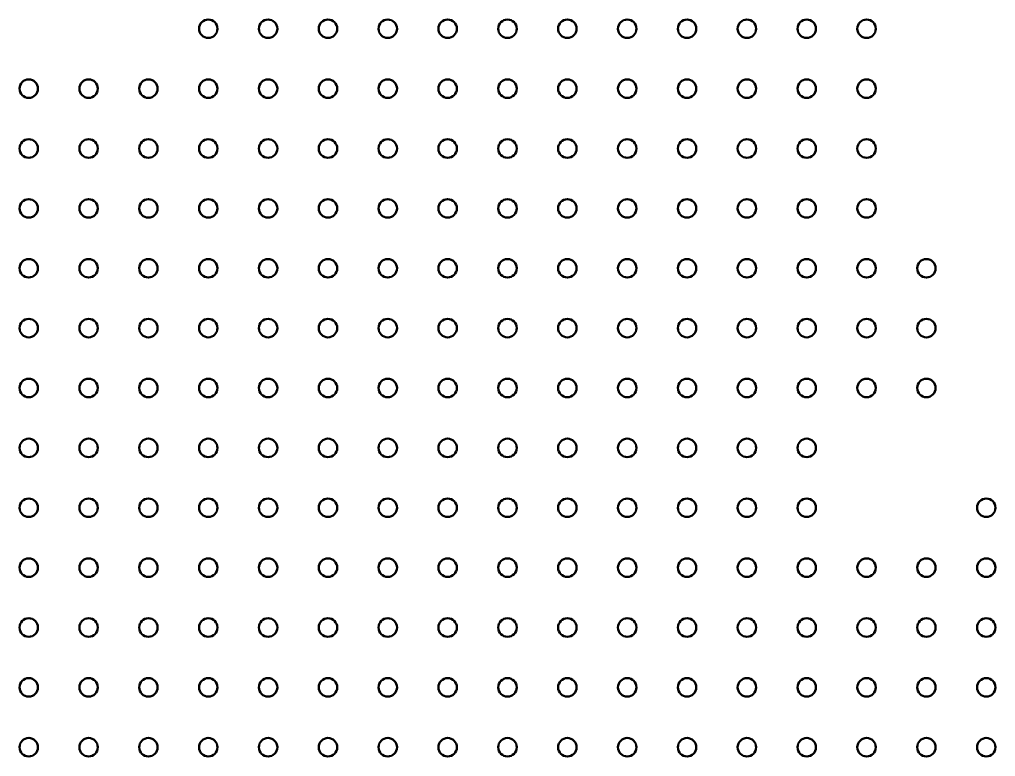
# Model space of a CAD drawing. Header units: inches. Extents: x 17 to 31, y 2 to 10.
# Drawn here: x 27.44 to 30.009, y 8.03 to 9.968 of the extents above; entities that cross this region are included whole.
import ezdxf

# ---------------------------------------------------------------- set-up
doc = ezdxf.new("R2010")
doc.units = ezdxf.units.IN
doc.header["$MEASUREMENT"] = 0
doc.layers.add('Visible', color=7, linetype='Continuous', lineweight=0)

# ---------------------------------------------------------------- blocks, each defined once
blk = doc.blocks.new('Block_2325')
at = {"layer": 'Visible', "color": 7, "lineweight": 50}
blk.add_circle((27.4646, 8.0542), 0.0243, dxfattribs=at)
blk = doc.blocks.new('Block_2326')
at = {"layer": 'Visible', "color": 7, "lineweight": 50}
blk.add_circle((27.4646, 8.2117), 0.0243, dxfattribs=at)
blk = doc.blocks.new('Block_2327')
at = {"layer": 'Visible', "color": 7, "lineweight": 50}
blk.add_circle((27.4646, 8.3691), 0.0243, dxfattribs=at)
blk = doc.blocks.new('Block_2328')
at = {"layer": 'Visible', "color": 7, "lineweight": 50}
blk.add_circle((27.4646, 8.5266), 0.0243, dxfattribs=at)
blk = doc.blocks.new('Block_2329')
at = {"layer": 'Visible', "color": 7, "lineweight": 50}
blk.add_circle((27.4646, 8.6841), 0.0243, dxfattribs=at)
blk = doc.blocks.new('Block_2330')
at = {"layer": 'Visible', "color": 7, "lineweight": 50}
blk.add_circle((27.4646, 8.8416), 0.0243, dxfattribs=at)
blk = doc.blocks.new('Block_2331')
at = {"layer": 'Visible', "color": 7, "lineweight": 50}
blk.add_circle((27.4646, 8.9991), 0.0243, dxfattribs=at)
blk = doc.blocks.new('Block_2332')
at = {"layer": 'Visible', "color": 7, "lineweight": 50}
blk.add_circle((27.4646, 9.1566), 0.0243, dxfattribs=at)
blk = doc.blocks.new('Block_2333')
at = {"layer": 'Visible', "color": 7, "lineweight": 50}
blk.add_circle((27.4646, 9.314), 0.0243, dxfattribs=at)
blk = doc.blocks.new('Block_2334')
at = {"layer": 'Visible', "color": 7, "lineweight": 50}
blk.add_circle((27.4646, 9.4715), 0.0243, dxfattribs=at)
blk = doc.blocks.new('Block_2335')
at = {"layer": 'Visible', "color": 7, "lineweight": 50}
blk.add_circle((27.4646, 9.629), 0.0243, dxfattribs=at)
blk = doc.blocks.new('Block_2336')
at = {"layer": 'Visible', "color": 7, "lineweight": 50}
blk.add_circle((27.4646, 9.7865), 0.0243, dxfattribs=at)
blk = doc.blocks.new('Block_2362')
at = {"layer": 'Visible', "color": 7, "lineweight": 50}
blk.add_circle((27.622, 8.0542), 0.0243, dxfattribs=at)
blk = doc.blocks.new('Block_2363')
at = {"layer": 'Visible', "color": 7, "lineweight": 50}
blk.add_circle((27.622, 8.2117), 0.0243, dxfattribs=at)
blk = doc.blocks.new('Block_2364')
at = {"layer": 'Visible', "color": 7, "lineweight": 50}
blk.add_circle((27.622, 8.3691), 0.0243, dxfattribs=at)
blk = doc.blocks.new('Block_2365')
at = {"layer": 'Visible', "color": 7, "lineweight": 50}
blk.add_circle((27.622, 8.5266), 0.0243, dxfattribs=at)
blk = doc.blocks.new('Block_2366')
at = {"layer": 'Visible', "color": 7, "lineweight": 50}
blk.add_circle((27.622, 8.6841), 0.0243, dxfattribs=at)
blk = doc.blocks.new('Block_2367')
at = {"layer": 'Visible', "color": 7, "lineweight": 50}
blk.add_circle((27.622, 8.8416), 0.0243, dxfattribs=at)
blk = doc.blocks.new('Block_2368')
at = {"layer": 'Visible', "color": 7, "lineweight": 50}
blk.add_circle((27.622, 8.9991), 0.0243, dxfattribs=at)
blk = doc.blocks.new('Block_2369')
at = {"layer": 'Visible', "color": 7, "lineweight": 50}
blk.add_circle((27.622, 9.1566), 0.0243, dxfattribs=at)
blk = doc.blocks.new('Block_2370')
at = {"layer": 'Visible', "color": 7, "lineweight": 50}
blk.add_circle((27.622, 9.314), 0.0243, dxfattribs=at)
blk = doc.blocks.new('Block_2371')
at = {"layer": 'Visible', "color": 7, "lineweight": 50}
blk.add_circle((27.622, 9.4715), 0.0243, dxfattribs=at)
blk = doc.blocks.new('Block_2372')
at = {"layer": 'Visible', "color": 7, "lineweight": 50}
blk.add_circle((27.622, 9.629), 0.0243, dxfattribs=at)
blk = doc.blocks.new('Block_2373')
at = {"layer": 'Visible', "color": 7, "lineweight": 50}
blk.add_circle((27.622, 9.7865), 0.0243, dxfattribs=at)
blk = doc.blocks.new('Block_2393')
at = {"layer": 'Visible', "color": 7, "lineweight": 50}
blk.add_circle((27.7795, 8.0542), 0.0243, dxfattribs=at)
blk = doc.blocks.new('Block_2394')
at = {"layer": 'Visible', "color": 7, "lineweight": 50}
blk.add_circle((27.7795, 8.2117), 0.0243, dxfattribs=at)
blk = doc.blocks.new('Block_2395')
at = {"layer": 'Visible', "color": 7, "lineweight": 50}
blk.add_circle((27.7795, 8.3691), 0.0243, dxfattribs=at)
blk = doc.blocks.new('Block_2396')
at = {"layer": 'Visible', "color": 7, "lineweight": 50}
blk.add_circle((27.7795, 8.5266), 0.0243, dxfattribs=at)
blk = doc.blocks.new('Block_2397')
at = {"layer": 'Visible', "color": 7, "lineweight": 50}
blk.add_circle((27.7795, 8.6841), 0.0243, dxfattribs=at)
blk = doc.blocks.new('Block_2398')
at = {"layer": 'Visible', "color": 7, "lineweight": 50}
blk.add_circle((27.7795, 8.8416), 0.0243, dxfattribs=at)
blk = doc.blocks.new('Block_2399')
at = {"layer": 'Visible', "color": 7, "lineweight": 50}
blk.add_circle((27.7795, 8.9991), 0.0243, dxfattribs=at)
blk = doc.blocks.new('Block_2400')
at = {"layer": 'Visible', "color": 7, "lineweight": 50}
blk.add_circle((27.7795, 9.1566), 0.0243, dxfattribs=at)
blk = doc.blocks.new('Block_2401')
at = {"layer": 'Visible', "color": 7, "lineweight": 50}
blk.add_circle((27.7795, 9.314), 0.0243, dxfattribs=at)
blk = doc.blocks.new('Block_2402')
at = {"layer": 'Visible', "color": 7, "lineweight": 50}
blk.add_circle((27.7795, 9.4715), 0.0243, dxfattribs=at)
blk = doc.blocks.new('Block_2403')
at = {"layer": 'Visible', "color": 7, "lineweight": 50}
blk.add_circle((27.7795, 9.629), 0.0243, dxfattribs=at)
blk = doc.blocks.new('Block_2404')
at = {"layer": 'Visible', "color": 7, "lineweight": 50}
blk.add_circle((27.7795, 9.7865), 0.0243, dxfattribs=at)
blk = doc.blocks.new('Block_2420')
at = {"layer": 'Visible', "color": 7, "lineweight": 50}
blk.add_circle((27.937, 8.0542), 0.0243, dxfattribs=at)
blk = doc.blocks.new('Block_2421')
at = {"layer": 'Visible', "color": 7, "lineweight": 50}
blk.add_circle((27.937, 8.2117), 0.0243, dxfattribs=at)
blk = doc.blocks.new('Block_2422')
at = {"layer": 'Visible', "color": 7, "lineweight": 50}
blk.add_circle((27.937, 8.3691), 0.0243, dxfattribs=at)
blk = doc.blocks.new('Block_2423')
at = {"layer": 'Visible', "color": 7, "lineweight": 50}
blk.add_circle((27.937, 8.5266), 0.0243, dxfattribs=at)
blk = doc.blocks.new('Block_2424')
at = {"layer": 'Visible', "color": 7, "lineweight": 50}
blk.add_circle((27.937, 8.6841), 0.0243, dxfattribs=at)
blk = doc.blocks.new('Block_2425')
at = {"layer": 'Visible', "color": 7, "lineweight": 50}
blk.add_circle((27.937, 8.8416), 0.0243, dxfattribs=at)
blk = doc.blocks.new('Block_2426')
at = {"layer": 'Visible', "color": 7, "lineweight": 50}
blk.add_circle((27.937, 8.9991), 0.0243, dxfattribs=at)
blk = doc.blocks.new('Block_2427')
at = {"layer": 'Visible', "color": 7, "lineweight": 50}
blk.add_circle((27.937, 9.1566), 0.0243, dxfattribs=at)
blk = doc.blocks.new('Block_2428')
at = {"layer": 'Visible', "color": 7, "lineweight": 50}
blk.add_circle((27.937, 9.314), 0.0243, dxfattribs=at)
blk = doc.blocks.new('Block_2429')
at = {"layer": 'Visible', "color": 7, "lineweight": 50}
blk.add_circle((27.937, 9.4715), 0.0243, dxfattribs=at)
blk = doc.blocks.new('Block_2430')
at = {"layer": 'Visible', "color": 7, "lineweight": 50}
blk.add_circle((27.937, 9.629), 0.0243, dxfattribs=at)
blk = doc.blocks.new('Block_2431')
at = {"layer": 'Visible', "color": 7, "lineweight": 50}
blk.add_circle((27.937, 9.7865), 0.0243, dxfattribs=at)
blk = doc.blocks.new('Block_2432')
at = {"layer": 'Visible', "color": 7, "lineweight": 50}
blk.add_circle((27.937, 9.944), 0.0243, dxfattribs=at)
blk = doc.blocks.new('Block_2447')
at = {"layer": 'Visible', "color": 7, "lineweight": 50}
blk.add_circle((28.0945, 8.0542), 0.0243, dxfattribs=at)
blk = doc.blocks.new('Block_2448')
at = {"layer": 'Visible', "color": 7, "lineweight": 50}
blk.add_circle((28.0945, 8.2117), 0.0243, dxfattribs=at)
blk = doc.blocks.new('Block_2449')
at = {"layer": 'Visible', "color": 7, "lineweight": 50}
blk.add_circle((28.0945, 8.3691), 0.0243, dxfattribs=at)
blk = doc.blocks.new('Block_2450')
at = {"layer": 'Visible', "color": 7, "lineweight": 50}
blk.add_circle((28.0945, 8.5266), 0.0243, dxfattribs=at)
blk = doc.blocks.new('Block_2451')
at = {"layer": 'Visible', "color": 7, "lineweight": 50}
blk.add_circle((28.0945, 8.6841), 0.0243, dxfattribs=at)
blk = doc.blocks.new('Block_2452')
at = {"layer": 'Visible', "color": 7, "lineweight": 50}
blk.add_circle((28.0945, 8.8416), 0.0243, dxfattribs=at)
blk = doc.blocks.new('Block_2453')
at = {"layer": 'Visible', "color": 7, "lineweight": 50}
blk.add_circle((28.0945, 8.9991), 0.0243, dxfattribs=at)
blk = doc.blocks.new('Block_2454')
at = {"layer": 'Visible', "color": 7, "lineweight": 50}
blk.add_circle((28.0945, 9.1566), 0.0243, dxfattribs=at)
blk = doc.blocks.new('Block_2455')
at = {"layer": 'Visible', "color": 7, "lineweight": 50}
blk.add_circle((28.0945, 9.314), 0.0243, dxfattribs=at)
blk = doc.blocks.new('Block_2456')
at = {"layer": 'Visible', "color": 7, "lineweight": 50}
blk.add_circle((28.0945, 9.4715), 0.0243, dxfattribs=at)
blk = doc.blocks.new('Block_2457')
at = {"layer": 'Visible', "color": 7, "lineweight": 50}
blk.add_circle((28.0945, 9.629), 0.0243, dxfattribs=at)
blk = doc.blocks.new('Block_2458')
at = {"layer": 'Visible', "color": 7, "lineweight": 50}
blk.add_circle((28.0945, 9.7865), 0.0243, dxfattribs=at)
blk = doc.blocks.new('Block_2459')
at = {"layer": 'Visible', "color": 7, "lineweight": 50}
blk.add_circle((28.0945, 9.944), 0.0243, dxfattribs=at)
blk = doc.blocks.new('Block_2478')
at = {"layer": 'Visible', "color": 7, "lineweight": 50}
blk.add_circle((28.252, 8.0542), 0.0243, dxfattribs=at)
blk = doc.blocks.new('Block_2479')
at = {"layer": 'Visible', "color": 7, "lineweight": 50}
blk.add_circle((28.252, 8.2117), 0.0243, dxfattribs=at)
blk = doc.blocks.new('Block_2480')
at = {"layer": 'Visible', "color": 7, "lineweight": 50}
blk.add_circle((28.252, 8.3691), 0.0243, dxfattribs=at)
blk = doc.blocks.new('Block_2481')
at = {"layer": 'Visible', "color": 7, "lineweight": 50}
blk.add_circle((28.252, 8.5266), 0.0243, dxfattribs=at)
blk = doc.blocks.new('Block_2482')
at = {"layer": 'Visible', "color": 7, "lineweight": 50}
blk.add_circle((28.252, 8.6841), 0.0243, dxfattribs=at)
blk = doc.blocks.new('Block_2483')
at = {"layer": 'Visible', "color": 7, "lineweight": 50}
blk.add_circle((28.252, 8.8416), 0.0243, dxfattribs=at)
blk = doc.blocks.new('Block_2484')
at = {"layer": 'Visible', "color": 7, "lineweight": 50}
blk.add_circle((28.252, 8.9991), 0.0243, dxfattribs=at)
blk = doc.blocks.new('Block_2485')
at = {"layer": 'Visible', "color": 7, "lineweight": 50}
blk.add_circle((28.252, 9.1566), 0.0243, dxfattribs=at)
blk = doc.blocks.new('Block_2486')
at = {"layer": 'Visible', "color": 7, "lineweight": 50}
blk.add_circle((28.252, 9.314), 0.0243, dxfattribs=at)
blk = doc.blocks.new('Block_2487')
at = {"layer": 'Visible', "color": 7, "lineweight": 50}
blk.add_circle((28.252, 9.4715), 0.0243, dxfattribs=at)
blk = doc.blocks.new('Block_2488')
at = {"layer": 'Visible', "color": 7, "lineweight": 50}
blk.add_circle((28.252, 9.629), 0.0243, dxfattribs=at)
blk = doc.blocks.new('Block_2489')
at = {"layer": 'Visible', "color": 7, "lineweight": 50}
blk.add_circle((28.252, 9.7865), 0.0243, dxfattribs=at)
blk = doc.blocks.new('Block_2490')
at = {"layer": 'Visible', "color": 7, "lineweight": 50}
blk.add_circle((28.252, 9.944), 0.0243, dxfattribs=at)
blk = doc.blocks.new('Block_2513')
at = {"layer": 'Visible', "color": 7, "lineweight": 50}
blk.add_circle((28.4094, 8.0542), 0.0243, dxfattribs=at)
blk = doc.blocks.new('Block_2514')
at = {"layer": 'Visible', "color": 7, "lineweight": 50}
blk.add_circle((28.4094, 8.2117), 0.0243, dxfattribs=at)
blk = doc.blocks.new('Block_2515')
at = {"layer": 'Visible', "color": 7, "lineweight": 50}
blk.add_circle((28.4094, 8.3691), 0.0243, dxfattribs=at)
blk = doc.blocks.new('Block_2516')
at = {"layer": 'Visible', "color": 7, "lineweight": 50}
blk.add_circle((28.4094, 8.5266), 0.0243, dxfattribs=at)
blk = doc.blocks.new('Block_2517')
at = {"layer": 'Visible', "color": 7, "lineweight": 50}
blk.add_circle((28.4094, 8.6841), 0.0243, dxfattribs=at)
blk = doc.blocks.new('Block_2518')
at = {"layer": 'Visible', "color": 7, "lineweight": 50}
blk.add_circle((28.4094, 8.8416), 0.0243, dxfattribs=at)
blk = doc.blocks.new('Block_2519')
at = {"layer": 'Visible', "color": 7, "lineweight": 50}
blk.add_circle((28.4094, 8.9991), 0.0243, dxfattribs=at)
blk = doc.blocks.new('Block_2520')
at = {"layer": 'Visible', "color": 7, "lineweight": 50}
blk.add_circle((28.4094, 9.1566), 0.0243, dxfattribs=at)
blk = doc.blocks.new('Block_2521')
at = {"layer": 'Visible', "color": 7, "lineweight": 50}
blk.add_circle((28.4094, 9.314), 0.0243, dxfattribs=at)
blk = doc.blocks.new('Block_2522')
at = {"layer": 'Visible', "color": 7, "lineweight": 50}
blk.add_circle((28.4094, 9.4715), 0.0243, dxfattribs=at)
blk = doc.blocks.new('Block_2523')
at = {"layer": 'Visible', "color": 7, "lineweight": 50}
blk.add_circle((28.4094, 9.629), 0.0243, dxfattribs=at)
blk = doc.blocks.new('Block_2524')
at = {"layer": 'Visible', "color": 7, "lineweight": 50}
blk.add_circle((28.4094, 9.7865), 0.0243, dxfattribs=at)
blk = doc.blocks.new('Block_2525')
at = {"layer": 'Visible', "color": 7, "lineweight": 50}
blk.add_circle((28.4094, 9.944), 0.0243, dxfattribs=at)
blk = doc.blocks.new('Block_2553')
at = {"layer": 'Visible', "color": 7, "lineweight": 50}
blk.add_circle((28.5669, 8.0542), 0.0243, dxfattribs=at)
blk = doc.blocks.new('Block_2554')
at = {"layer": 'Visible', "color": 7, "lineweight": 50}
blk.add_circle((28.5669, 8.2117), 0.0243, dxfattribs=at)
blk = doc.blocks.new('Block_2555')
at = {"layer": 'Visible', "color": 7, "lineweight": 50}
blk.add_circle((28.5669, 8.3691), 0.0243, dxfattribs=at)
blk = doc.blocks.new('Block_2556')
at = {"layer": 'Visible', "color": 7, "lineweight": 50}
blk.add_circle((28.5669, 8.5266), 0.0243, dxfattribs=at)
blk = doc.blocks.new('Block_2557')
at = {"layer": 'Visible', "color": 7, "lineweight": 50}
blk.add_circle((28.5669, 8.6841), 0.0243, dxfattribs=at)
blk = doc.blocks.new('Block_2558')
at = {"layer": 'Visible', "color": 7, "lineweight": 50}
blk.add_circle((28.5669, 8.8416), 0.0243, dxfattribs=at)
blk = doc.blocks.new('Block_2559')
at = {"layer": 'Visible', "color": 7, "lineweight": 50}
blk.add_circle((28.5669, 8.9991), 0.0243, dxfattribs=at)
blk = doc.blocks.new('Block_2560')
at = {"layer": 'Visible', "color": 7, "lineweight": 50}
blk.add_circle((28.5669, 9.1566), 0.0243, dxfattribs=at)
blk = doc.blocks.new('Block_2561')
at = {"layer": 'Visible', "color": 7, "lineweight": 50}
blk.add_circle((28.5669, 9.314), 0.0243, dxfattribs=at)
blk = doc.blocks.new('Block_2562')
at = {"layer": 'Visible', "color": 7, "lineweight": 50}
blk.add_circle((28.5669, 9.4715), 0.0243, dxfattribs=at)
blk = doc.blocks.new('Block_2563')
at = {"layer": 'Visible', "color": 7, "lineweight": 50}
blk.add_circle((28.5669, 9.629), 0.0243, dxfattribs=at)
blk = doc.blocks.new('Block_2564')
at = {"layer": 'Visible', "color": 7, "lineweight": 50}
blk.add_circle((28.5669, 9.7865), 0.0243, dxfattribs=at)
blk = doc.blocks.new('Block_2565')
at = {"layer": 'Visible', "color": 7, "lineweight": 50}
blk.add_circle((28.5669, 9.944), 0.0243, dxfattribs=at)
blk = doc.blocks.new('Block_2594')
at = {"layer": 'Visible', "color": 7, "lineweight": 50}
blk.add_circle((28.7244, 8.0542), 0.0243, dxfattribs=at)
blk = doc.blocks.new('Block_2595')
at = {"layer": 'Visible', "color": 7, "lineweight": 50}
blk.add_circle((28.7244, 8.2117), 0.0243, dxfattribs=at)
blk = doc.blocks.new('Block_2596')
at = {"layer": 'Visible', "color": 7, "lineweight": 50}
blk.add_circle((28.7244, 8.3691), 0.0243, dxfattribs=at)
blk = doc.blocks.new('Block_2597')
at = {"layer": 'Visible', "color": 7, "lineweight": 50}
blk.add_circle((28.7244, 8.5266), 0.0243, dxfattribs=at)
blk = doc.blocks.new('Block_2598')
at = {"layer": 'Visible', "color": 7, "lineweight": 50}
blk.add_circle((28.7244, 8.6841), 0.0243, dxfattribs=at)
blk = doc.blocks.new('Block_2599')
at = {"layer": 'Visible', "color": 7, "lineweight": 50}
blk.add_circle((28.7244, 8.8416), 0.0243, dxfattribs=at)
blk = doc.blocks.new('Block_2600')
at = {"layer": 'Visible', "color": 7, "lineweight": 50}
blk.add_circle((28.7244, 8.9991), 0.0243, dxfattribs=at)
blk = doc.blocks.new('Block_2601')
at = {"layer": 'Visible', "color": 7, "lineweight": 50}
blk.add_circle((28.7244, 9.1566), 0.0243, dxfattribs=at)
blk = doc.blocks.new('Block_2602')
at = {"layer": 'Visible', "color": 7, "lineweight": 50}
blk.add_circle((28.7244, 9.314), 0.0243, dxfattribs=at)
blk = doc.blocks.new('Block_2603')
at = {"layer": 'Visible', "color": 7, "lineweight": 50}
blk.add_circle((28.7244, 9.4715), 0.0243, dxfattribs=at)
blk = doc.blocks.new('Block_2604')
at = {"layer": 'Visible', "color": 7, "lineweight": 50}
blk.add_circle((28.7244, 9.629), 0.0243, dxfattribs=at)
blk = doc.blocks.new('Block_2605')
at = {"layer": 'Visible', "color": 7, "lineweight": 50}
blk.add_circle((28.7244, 9.7865), 0.0243, dxfattribs=at)
blk = doc.blocks.new('Block_2606')
at = {"layer": 'Visible', "color": 7, "lineweight": 50}
blk.add_circle((28.7244, 9.944), 0.0243, dxfattribs=at)
blk = doc.blocks.new('Block_2635')
at = {"layer": 'Visible', "color": 7, "lineweight": 50}
blk.add_circle((28.8819, 8.0542), 0.0243, dxfattribs=at)
blk = doc.blocks.new('Block_2636')
at = {"layer": 'Visible', "color": 7, "lineweight": 50}
blk.add_circle((28.8819, 8.2117), 0.0243, dxfattribs=at)
blk = doc.blocks.new('Block_2637')
at = {"layer": 'Visible', "color": 7, "lineweight": 50}
blk.add_circle((28.8819, 8.3691), 0.0243, dxfattribs=at)
blk = doc.blocks.new('Block_2638')
at = {"layer": 'Visible', "color": 7, "lineweight": 50}
blk.add_circle((28.8819, 8.5266), 0.0243, dxfattribs=at)
blk = doc.blocks.new('Block_2639')
at = {"layer": 'Visible', "color": 7, "lineweight": 50}
blk.add_circle((28.8819, 8.6841), 0.0243, dxfattribs=at)
blk = doc.blocks.new('Block_2640')
at = {"layer": 'Visible', "color": 7, "lineweight": 50}
blk.add_circle((28.8819, 8.8416), 0.0243, dxfattribs=at)
blk = doc.blocks.new('Block_2641')
at = {"layer": 'Visible', "color": 7, "lineweight": 50}
blk.add_circle((28.8819, 8.9991), 0.0243, dxfattribs=at)
blk = doc.blocks.new('Block_2642')
at = {"layer": 'Visible', "color": 7, "lineweight": 50}
blk.add_circle((28.8819, 9.1566), 0.0243, dxfattribs=at)
blk = doc.blocks.new('Block_2643')
at = {"layer": 'Visible', "color": 7, "lineweight": 50}
blk.add_circle((28.8819, 9.314), 0.0243, dxfattribs=at)
blk = doc.blocks.new('Block_2644')
at = {"layer": 'Visible', "color": 7, "lineweight": 50}
blk.add_circle((28.8819, 9.4715), 0.0243, dxfattribs=at)
blk = doc.blocks.new('Block_2645')
at = {"layer": 'Visible', "color": 7, "lineweight": 50}
blk.add_circle((28.8819, 9.629), 0.0243, dxfattribs=at)
blk = doc.blocks.new('Block_2646')
at = {"layer": 'Visible', "color": 7, "lineweight": 50}
blk.add_circle((28.8819, 9.7865), 0.0243, dxfattribs=at)
blk = doc.blocks.new('Block_2647')
at = {"layer": 'Visible', "color": 7, "lineweight": 50}
blk.add_circle((28.8819, 9.944), 0.0243, dxfattribs=at)
blk = doc.blocks.new('Block_2676')
at = {"layer": 'Visible', "color": 7, "lineweight": 50}
blk.add_circle((29.0394, 8.0542), 0.0243, dxfattribs=at)
blk = doc.blocks.new('Block_2677')
at = {"layer": 'Visible', "color": 7, "lineweight": 50}
blk.add_circle((29.0394, 8.2117), 0.0243, dxfattribs=at)
blk = doc.blocks.new('Block_2678')
at = {"layer": 'Visible', "color": 7, "lineweight": 50}
blk.add_circle((29.0394, 8.3691), 0.0243, dxfattribs=at)
blk = doc.blocks.new('Block_2679')
at = {"layer": 'Visible', "color": 7, "lineweight": 50}
blk.add_circle((29.0394, 8.5266), 0.0243, dxfattribs=at)
blk = doc.blocks.new('Block_2680')
at = {"layer": 'Visible', "color": 7, "lineweight": 50}
blk.add_circle((29.0394, 8.6841), 0.0243, dxfattribs=at)
blk = doc.blocks.new('Block_2681')
at = {"layer": 'Visible', "color": 7, "lineweight": 50}
blk.add_circle((29.0394, 8.8416), 0.0243, dxfattribs=at)
blk = doc.blocks.new('Block_2682')
at = {"layer": 'Visible', "color": 7, "lineweight": 50}
blk.add_circle((29.0394, 8.9991), 0.0243, dxfattribs=at)
blk = doc.blocks.new('Block_2683')
at = {"layer": 'Visible', "color": 7, "lineweight": 50}
blk.add_circle((29.0394, 9.1566), 0.0243, dxfattribs=at)
blk = doc.blocks.new('Block_2684')
at = {"layer": 'Visible', "color": 7, "lineweight": 50}
blk.add_circle((29.0394, 9.314), 0.0243, dxfattribs=at)
blk = doc.blocks.new('Block_2685')
at = {"layer": 'Visible', "color": 7, "lineweight": 50}
blk.add_circle((29.0394, 9.4715), 0.0243, dxfattribs=at)
blk = doc.blocks.new('Block_2686')
at = {"layer": 'Visible', "color": 7, "lineweight": 50}
blk.add_circle((29.0394, 9.629), 0.0243, dxfattribs=at)
blk = doc.blocks.new('Block_2687')
at = {"layer": 'Visible', "color": 7, "lineweight": 50}
blk.add_circle((29.0394, 9.7865), 0.0243, dxfattribs=at)
blk = doc.blocks.new('Block_2688')
at = {"layer": 'Visible', "color": 7, "lineweight": 50}
blk.add_circle((29.0394, 9.944), 0.0243, dxfattribs=at)
blk = doc.blocks.new('Block_2715')
at = {"layer": 'Visible', "color": 7, "lineweight": 50}
blk.add_circle((29.1969, 8.0542), 0.0243, dxfattribs=at)
blk = doc.blocks.new('Block_2716')
at = {"layer": 'Visible', "color": 7, "lineweight": 50}
blk.add_circle((29.1969, 8.2117), 0.0243, dxfattribs=at)
blk = doc.blocks.new('Block_2717')
at = {"layer": 'Visible', "color": 7, "lineweight": 50}
blk.add_circle((29.1969, 8.3691), 0.0243, dxfattribs=at)
blk = doc.blocks.new('Block_2718')
at = {"layer": 'Visible', "color": 7, "lineweight": 50}
blk.add_circle((29.1969, 8.5266), 0.0243, dxfattribs=at)
blk = doc.blocks.new('Block_2719')
at = {"layer": 'Visible', "color": 7, "lineweight": 50}
blk.add_circle((29.1969, 8.6841), 0.0243, dxfattribs=at)
blk = doc.blocks.new('Block_2720')
at = {"layer": 'Visible', "color": 7, "lineweight": 50}
blk.add_circle((29.1969, 8.8416), 0.0243, dxfattribs=at)
blk = doc.blocks.new('Block_2721')
at = {"layer": 'Visible', "color": 7, "lineweight": 50}
blk.add_circle((29.1969, 8.9991), 0.0243, dxfattribs=at)
blk = doc.blocks.new('Block_2722')
at = {"layer": 'Visible', "color": 7, "lineweight": 50}
blk.add_circle((29.1969, 9.1566), 0.0243, dxfattribs=at)
blk = doc.blocks.new('Block_2723')
at = {"layer": 'Visible', "color": 7, "lineweight": 50}
blk.add_circle((29.1969, 9.314), 0.0243, dxfattribs=at)
blk = doc.blocks.new('Block_2724')
at = {"layer": 'Visible', "color": 7, "lineweight": 50}
blk.add_circle((29.1969, 9.4715), 0.0243, dxfattribs=at)
blk = doc.blocks.new('Block_2725')
at = {"layer": 'Visible', "color": 7, "lineweight": 50}
blk.add_circle((29.1969, 9.629), 0.0243, dxfattribs=at)
blk = doc.blocks.new('Block_2726')
at = {"layer": 'Visible', "color": 7, "lineweight": 50}
blk.add_circle((29.1969, 9.7865), 0.0243, dxfattribs=at)
blk = doc.blocks.new('Block_2727')
at = {"layer": 'Visible', "color": 7, "lineweight": 50}
blk.add_circle((29.1969, 9.944), 0.0243, dxfattribs=at)
blk = doc.blocks.new('Block_2755')
at = {"layer": 'Visible', "color": 7, "lineweight": 50}
blk.add_circle((29.3543, 8.0542), 0.0243, dxfattribs=at)
blk = doc.blocks.new('Block_2756')
at = {"layer": 'Visible', "color": 7, "lineweight": 50}
blk.add_circle((29.3543, 8.2117), 0.0243, dxfattribs=at)
blk = doc.blocks.new('Block_2757')
at = {"layer": 'Visible', "color": 7, "lineweight": 50}
blk.add_circle((29.3543, 8.3691), 0.0243, dxfattribs=at)
blk = doc.blocks.new('Block_2758')
at = {"layer": 'Visible', "color": 7, "lineweight": 50}
blk.add_circle((29.3543, 8.5266), 0.0243, dxfattribs=at)
blk = doc.blocks.new('Block_2759')
at = {"layer": 'Visible', "color": 7, "lineweight": 50}
blk.add_circle((29.3543, 8.6841), 0.0243, dxfattribs=at)
blk = doc.blocks.new('Block_2760')
at = {"layer": 'Visible', "color": 7, "lineweight": 50}
blk.add_circle((29.3543, 8.8416), 0.0243, dxfattribs=at)
blk = doc.blocks.new('Block_2761')
at = {"layer": 'Visible', "color": 7, "lineweight": 50}
blk.add_circle((29.3543, 8.9991), 0.0243, dxfattribs=at)
blk = doc.blocks.new('Block_2762')
at = {"layer": 'Visible', "color": 7, "lineweight": 50}
blk.add_circle((29.3543, 9.1566), 0.0243, dxfattribs=at)
blk = doc.blocks.new('Block_2763')
at = {"layer": 'Visible', "color": 7, "lineweight": 50}
blk.add_circle((29.3543, 9.314), 0.0243, dxfattribs=at)
blk = doc.blocks.new('Block_2764')
at = {"layer": 'Visible', "color": 7, "lineweight": 50}
blk.add_circle((29.3543, 9.4715), 0.0243, dxfattribs=at)
blk = doc.blocks.new('Block_2765')
at = {"layer": 'Visible', "color": 7, "lineweight": 50}
blk.add_circle((29.3543, 9.629), 0.0243, dxfattribs=at)
blk = doc.blocks.new('Block_2766')
at = {"layer": 'Visible', "color": 7, "lineweight": 50}
blk.add_circle((29.3543, 9.7865), 0.0243, dxfattribs=at)
blk = doc.blocks.new('Block_2767')
at = {"layer": 'Visible', "color": 7, "lineweight": 50}
blk.add_circle((29.3543, 9.944), 0.0243, dxfattribs=at)
blk = doc.blocks.new('Block_2793')
at = {"layer": 'Visible', "color": 7, "lineweight": 50}
blk.add_circle((29.5118, 8.0542), 0.0243, dxfattribs=at)
blk = doc.blocks.new('Block_2794')
at = {"layer": 'Visible', "color": 7, "lineweight": 50}
blk.add_circle((29.5118, 8.2117), 0.0243, dxfattribs=at)
blk = doc.blocks.new('Block_2795')
at = {"layer": 'Visible', "color": 7, "lineweight": 50}
blk.add_circle((29.5118, 8.3691), 0.0243, dxfattribs=at)
blk = doc.blocks.new('Block_2796')
at = {"layer": 'Visible', "color": 7, "lineweight": 50}
blk.add_circle((29.5118, 8.5266), 0.0243, dxfattribs=at)
blk = doc.blocks.new('Block_2797')
at = {"layer": 'Visible', "color": 7, "lineweight": 50}
blk.add_circle((29.5118, 8.6841), 0.0243, dxfattribs=at)
blk = doc.blocks.new('Block_2798')
at = {"layer": 'Visible', "color": 7, "lineweight": 50}
blk.add_circle((29.5118, 8.8416), 0.0243, dxfattribs=at)
blk = doc.blocks.new('Block_2799')
at = {"layer": 'Visible', "color": 7, "lineweight": 50}
blk.add_circle((29.5118, 8.9991), 0.0243, dxfattribs=at)
blk = doc.blocks.new('Block_2800')
at = {"layer": 'Visible', "color": 7, "lineweight": 50}
blk.add_circle((29.5118, 9.1566), 0.0243, dxfattribs=at)
blk = doc.blocks.new('Block_2801')
at = {"layer": 'Visible', "color": 7, "lineweight": 50}
blk.add_circle((29.5118, 9.314), 0.0243, dxfattribs=at)
blk = doc.blocks.new('Block_2802')
at = {"layer": 'Visible', "color": 7, "lineweight": 50}
blk.add_circle((29.5118, 9.4715), 0.0243, dxfattribs=at)
blk = doc.blocks.new('Block_2803')
at = {"layer": 'Visible', "color": 7, "lineweight": 50}
blk.add_circle((29.5118, 9.629), 0.0243, dxfattribs=at)
blk = doc.blocks.new('Block_2804')
at = {"layer": 'Visible', "color": 7, "lineweight": 50}
blk.add_circle((29.5118, 9.7865), 0.0243, dxfattribs=at)
blk = doc.blocks.new('Block_2805')
at = {"layer": 'Visible', "color": 7, "lineweight": 50}
blk.add_circle((29.5118, 9.944), 0.0243, dxfattribs=at)
blk = doc.blocks.new('Block_2831')
at = {"layer": 'Visible', "color": 7, "lineweight": 50}
blk.add_circle((29.6693, 8.0542), 0.0243, dxfattribs=at)
blk = doc.blocks.new('Block_2832')
at = {"layer": 'Visible', "color": 7, "lineweight": 50}
blk.add_circle((29.6693, 8.2117), 0.0243, dxfattribs=at)
blk = doc.blocks.new('Block_2833')
at = {"layer": 'Visible', "color": 7, "lineweight": 50}
blk.add_circle((29.6693, 8.3691), 0.0243, dxfattribs=at)
blk = doc.blocks.new('Block_2834')
at = {"layer": 'Visible', "color": 7, "lineweight": 50}
blk.add_circle((29.6693, 8.5266), 0.0243, dxfattribs=at)
blk = doc.blocks.new('Block_2835')
at = {"layer": 'Visible', "color": 7, "lineweight": 50}
blk.add_circle((29.6693, 8.9991), 0.0243, dxfattribs=at)
blk = doc.blocks.new('Block_2836')
at = {"layer": 'Visible', "color": 7, "lineweight": 50}
blk.add_circle((29.6693, 9.1566), 0.0243, dxfattribs=at)
blk = doc.blocks.new('Block_2837')
at = {"layer": 'Visible', "color": 7, "lineweight": 50}
blk.add_circle((29.6693, 9.314), 0.0243, dxfattribs=at)
blk = doc.blocks.new('Block_2838')
at = {"layer": 'Visible', "color": 7, "lineweight": 50}
blk.add_circle((29.6693, 9.4715), 0.0243, dxfattribs=at)
blk = doc.blocks.new('Block_2839')
at = {"layer": 'Visible', "color": 7, "lineweight": 50}
blk.add_circle((29.6693, 9.629), 0.0243, dxfattribs=at)
blk = doc.blocks.new('Block_2840')
at = {"layer": 'Visible', "color": 7, "lineweight": 50}
blk.add_circle((29.6693, 9.7865), 0.0243, dxfattribs=at)
blk = doc.blocks.new('Block_2841')
at = {"layer": 'Visible', "color": 7, "lineweight": 50}
blk.add_circle((29.6693, 9.944), 0.0243, dxfattribs=at)
blk = doc.blocks.new('Block_2866')
at = {"layer": 'Visible', "color": 7, "lineweight": 50}
blk.add_circle((29.8268, 8.0542), 0.0243, dxfattribs=at)
blk = doc.blocks.new('Block_2867')
at = {"layer": 'Visible', "color": 7, "lineweight": 50}
blk.add_circle((29.8268, 8.2117), 0.0243, dxfattribs=at)
blk = doc.blocks.new('Block_2868')
at = {"layer": 'Visible', "color": 7, "lineweight": 50}
blk.add_circle((29.8268, 8.3691), 0.0243, dxfattribs=at)
blk = doc.blocks.new('Block_2869')
at = {"layer": 'Visible', "color": 7, "lineweight": 50}
blk.add_circle((29.8268, 8.5266), 0.0243, dxfattribs=at)
blk = doc.blocks.new('Block_2870')
at = {"layer": 'Visible', "color": 7, "lineweight": 50}
blk.add_circle((29.8268, 8.9991), 0.0243, dxfattribs=at)
blk = doc.blocks.new('Block_2871')
at = {"layer": 'Visible', "color": 7, "lineweight": 50}
blk.add_circle((29.8268, 9.1566), 0.0243, dxfattribs=at)
blk = doc.blocks.new('Block_2872')
at = {"layer": 'Visible', "color": 7, "lineweight": 50}
blk.add_circle((29.8268, 9.314), 0.0243, dxfattribs=at)
blk = doc.blocks.new('Block_2897')
at = {"layer": 'Visible', "color": 7, "lineweight": 50}
blk.add_circle((29.9843, 8.0542), 0.0243, dxfattribs=at)
blk = doc.blocks.new('Block_2898')
at = {"layer": 'Visible', "color": 7, "lineweight": 50}
blk.add_circle((29.9843, 8.2117), 0.0243, dxfattribs=at)
blk = doc.blocks.new('Block_2899')
at = {"layer": 'Visible', "color": 7, "lineweight": 50}
blk.add_circle((29.9843, 8.3691), 0.0243, dxfattribs=at)
blk = doc.blocks.new('Block_2900')
at = {"layer": 'Visible', "color": 7, "lineweight": 50}
blk.add_circle((29.9843, 8.5266), 0.0243, dxfattribs=at)
blk = doc.blocks.new('Block_2901')
at = {"layer": 'Visible', "color": 7, "lineweight": 50}
blk.add_circle((29.9843, 8.6841), 0.0243, dxfattribs=at)

msp = doc.modelspace()

# ---------------------------------------------------------------- block references
at = {"layer": 'Visible'}
for name in ['Block_2432', 'Block_2459', 'Block_2490', 'Block_2525', 'Block_2565', 'Block_2606', 'Block_2647', 'Block_2688', 'Block_2727', 'Block_2767', 'Block_2805', 'Block_2841', 'Block_2336', 'Block_2373', 'Block_2404', 'Block_2431', 'Block_2458', 'Block_2489', 'Block_2524', 'Block_2564', 'Block_2605', 'Block_2646', 'Block_2687', 'Block_2726', 'Block_2766', 'Block_2804', 'Block_2840', 'Block_2335', 'Block_2372', 'Block_2403', 'Block_2430', 'Block_2457', 'Block_2488', 'Block_2523', 'Block_2563', 'Block_2604', 'Block_2645', 'Block_2686', 'Block_2725', 'Block_2765', 'Block_2803', 'Block_2839', 'Block_2334', 'Block_2371', 'Block_2402', 'Block_2429', 'Block_2456', 'Block_2487', 'Block_2522', 'Block_2562', 'Block_2603', 'Block_2644', 'Block_2685', 'Block_2724', 'Block_2764', 'Block_2802', 'Block_2838', 'Block_2333', 'Block_2370', 'Block_2401', 'Block_2428', 'Block_2455', 'Block_2486', 'Block_2521', 'Block_2561', 'Block_2602', 'Block_2643', 'Block_2684', 'Block_2723', 'Block_2763', 'Block_2801', 'Block_2837', 'Block_2872', 'Block_2332', 'Block_2369', 'Block_2400', 'Block_2427', 'Block_2454', 'Block_2485', 'Block_2520', 'Block_2560', 'Block_2601', 'Block_2642', 'Block_2683', 'Block_2722', 'Block_2762', 'Block_2800', 'Block_2836', 'Block_2871', 'Block_2331', 'Block_2368', 'Block_2399', 'Block_2426', 'Block_2453', 'Block_2484', 'Block_2519', 'Block_2559', 'Block_2600', 'Block_2641', 'Block_2682', 'Block_2721', 'Block_2761', 'Block_2799', 'Block_2835', 'Block_2870', 'Block_2330', 'Block_2367', 'Block_2398', 'Block_2425', 'Block_2452', 'Block_2483', 'Block_2518', 'Block_2558', 'Block_2599', 'Block_2640', 'Block_2681', 'Block_2720', 'Block_2760', 'Block_2798', 'Block_2329', 'Block_2366', 'Block_2397', 'Block_2424', 'Block_2451', 'Block_2482', 'Block_2517', 'Block_2557', 'Block_2598', 'Block_2639', 'Block_2680', 'Block_2719', 'Block_2759', 'Block_2797', 'Block_2901', 'Block_2328', 'Block_2365', 'Block_2396', 'Block_2423', 'Block_2450', 'Block_2481', 'Block_2516', 'Block_2556', 'Block_2597', 'Block_2638', 'Block_2679', 'Block_2718', 'Block_2758', 'Block_2796', 'Block_2834', 'Block_2869', 'Block_2900', 'Block_2327', 'Block_2364', 'Block_2395', 'Block_2422', 'Block_2449', 'Block_2480', 'Block_2515', 'Block_2555', 'Block_2596', 'Block_2637', 'Block_2678', 'Block_2717', 'Block_2757', 'Block_2795', 'Block_2833', 'Block_2868', 'Block_2899', 'Block_2326', 'Block_2363', 'Block_2394', 'Block_2421', 'Block_2448', 'Block_2479', 'Block_2514', 'Block_2554', 'Block_2595', 'Block_2636', 'Block_2677', 'Block_2716', 'Block_2756', 'Block_2794', 'Block_2832', 'Block_2867', 'Block_2898', 'Block_2325', 'Block_2362', 'Block_2393', 'Block_2420', 'Block_2447', 'Block_2478', 'Block_2513', 'Block_2553', 'Block_2594', 'Block_2635', 'Block_2676', 'Block_2715', 'Block_2755', 'Block_2793', 'Block_2831', 'Block_2866', 'Block_2897']:
    msp.add_blockref(name, (0, 0), dxfattribs=at)

doc.saveas('drawing.dxf')
